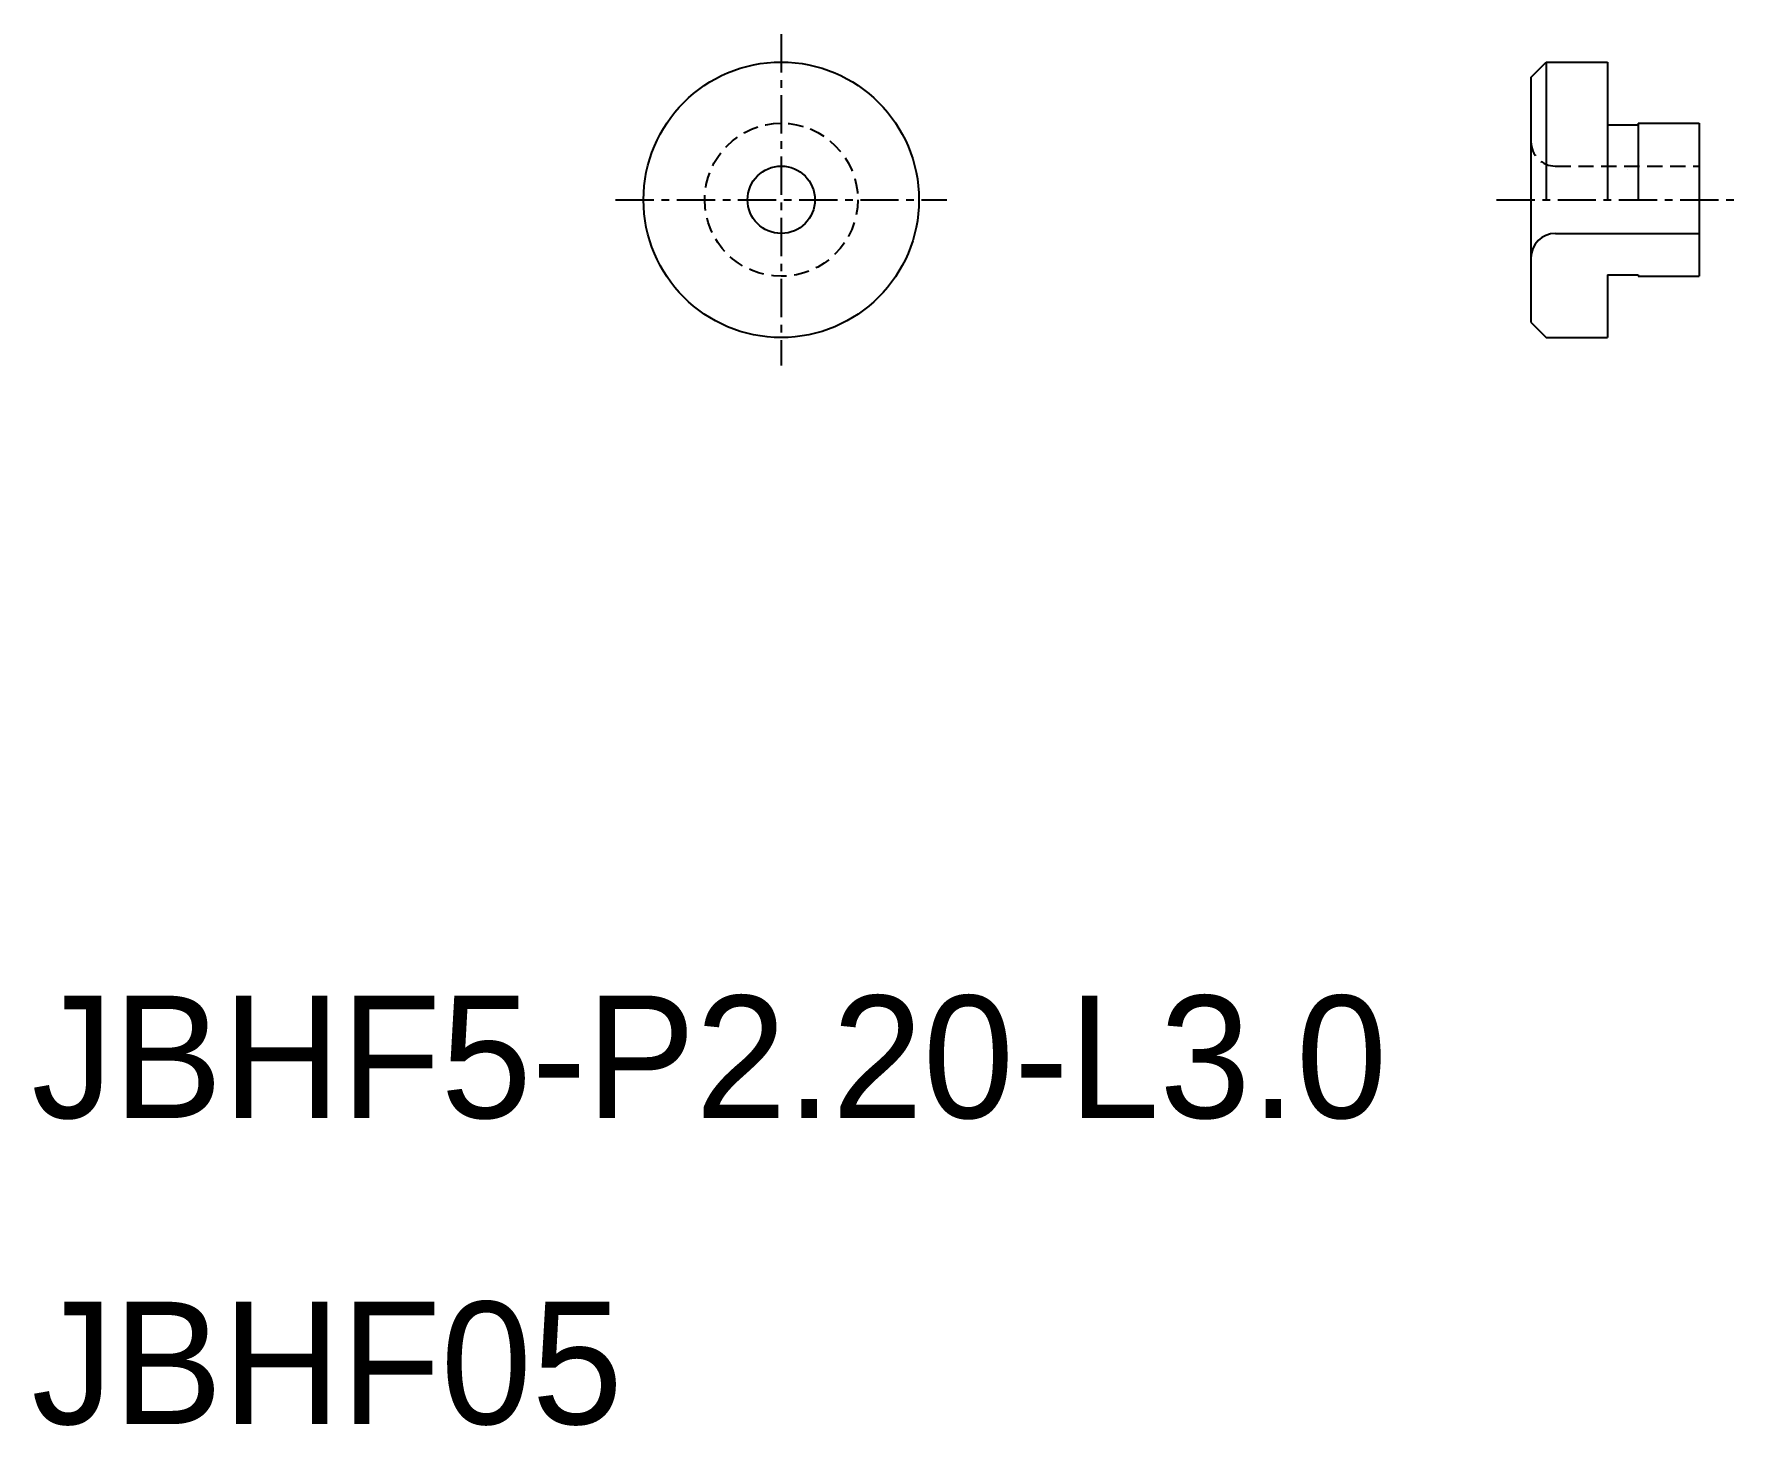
# Model space of a CAD drawing. Extents: x 10.1 to 65.8, y 9.9 to 55.4.
import ezdxf

# ---------------------------------------------------------------- set-up
doc = ezdxf.new("R2010")
doc.units = 0
doc.linetypes.add('CENTER', pattern=[2, 1.25, -0.25, 0.25, -0.25])
doc.linetypes.add('DASHED', pattern=[0.75, 0.5, -0.25])
doc.layers.get('0').update_dxf_attribs({"linetype": 'CONTINUOUS'})
doc.layers.add('CENTER', color=1, linetype='CENTER')

msp = doc.modelspace()

# ---------------------------------------------------------------- linework, layer by layer
at = {"color": 7, "linetype": 'CONTINUOUS'}
for p, q in [((59, 54), (59.5, 54.5)), ((59.5, 54.5), (59.5, 50)), ((59.5, 54.5), (61.5, 54.5)), ((61.5, 54.5), (61.5, 50)), ((59, 54), (59, 46)), ((61.5, 52.45), (62.5, 52.45)), ((62.5, 52.5), (62.5, 50)), ((62.5, 52.5), (64.5, 52.5)), ((64.5, 52.5), (64.5, 47.5)), ((60.975, 51.1), (60.975, 51.1)), ((62.15, 51), (62.15, 51)), ((59.8, 48.9), (64.5, 48.9)), ((61.5, 47.55), (61.5, 45.5)), ((61.5, 47.55), (62.5, 47.55)), ((62.5, 47.55), (62.5, 47.5)), ((62.5, 47.5), (64.5, 47.5)), ((59, 46), (59.5, 45.5)), ((59.5, 45.5), (61.5, 45.5))]:
    msp.add_line(p, q, dxfattribs=at)
at = {"color": 3, "linetype": 'DASHED'}
msp.add_line((59.8, 51.1), (64.5, 51.1), dxfattribs=at)
at = {"color": 7, "linetype": 'CONTINUOUS'}
for radius in [4.5, 1.1]:
    msp.add_circle((34.5, 50), radius, dxfattribs=at)
at = {"color": 3, "linetype": 'DASHED'}
msp.add_circle((34.5, 50), 2.5, dxfattribs=at)
msp.add_arc((59.8, 51.9), 0.8, 180, 270, dxfattribs=at)
at = {"color": 7, "linetype": 'CONTINUOUS'}
msp.add_arc((59.8, 48.1), 0.8, 90, 180, dxfattribs=at)
at = {"layer": 'CENTER', "color": 1, "linetype": 'CENTER'}
for p, q in [((34.5, 55.413), (34.5, 44.587)), ((29.087, 50), (39.913, 50)), ((57.876, 50), (65.797, 50))]:
    msp.add_line(p, q, dxfattribs=at)

# ---------------------------------------------------------------- texts
at = {"color": 7, "linetype": 'CONTINUOUS'}
for s, p in [('JBHF5-P2.20-L3.0', (10, 20)), ('JBHF05', (10, 10))]:
    msp.add_text(s, height=4, dxfattribs=at).set_placement(p)

doc.saveas('drawing.dxf')
